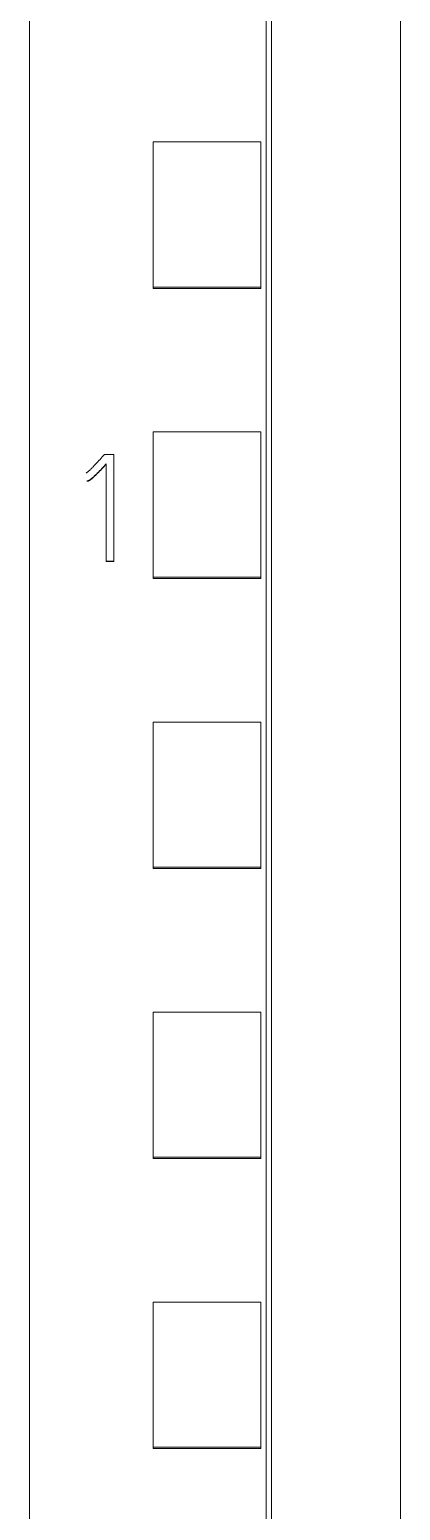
# Model space of a CAD drawing. Header units: millimetres. Extents: x 4137 to 6698, y 1400 to 3585.
# Drawn here: x 5938.25 to 5945.15, y 3315.18 to 3342.76 of the extents above; entities that cross this region are included whole.
import ezdxf

# ---------------------------------------------------------------- set-up
doc = ezdxf.new("R2010")
doc.units = ezdxf.units.MM
doc.layers.add('000-PI-Oprema', color=30, linetype='Continuous', lineweight=5)

msp = doc.modelspace()

# ---------------------------------------------------------------- linework, layer by layer
at = {"layer": '000-PI-Oprema', "color": 0, "linetype": 'ByBlock', "lineweight": 0}
for p, q in [((5938.248, 3360.465), (5938.248, 3247.047)), ((5942.648, 3358.185), (5942.648, 3249.37)), ((5940.548, 3337.963), (5940.548, 3340.666)), ((5942.548, 3340.666), (5940.548, 3340.666)), ((5942.548, 3337.963), (5942.548, 3340.666)), ((5940.548, 3337.934), (5940.548, 3337.963)), ((5942.548, 3337.963), (5940.548, 3337.963)), ((5942.548, 3337.934), (5940.548, 3337.934)), ((5942.548, 3337.934), (5942.548, 3337.963)), ((5940.548, 3332.561), (5940.548, 3335.264)), ((5942.548, 3335.264), (5940.548, 3335.264)), ((5942.548, 3332.561), (5942.548, 3335.264)), ((5939.814, 3334.844), (5939.639, 3334.844)), ((5939.814, 3332.86), (5939.814, 3334.844)), ((5939.675, 3334.673), (5939.675, 3332.86)), ((5939.675, 3332.86), (5939.814, 3332.86)), ((5939.675, 3332.86), (5939.675, 3332.854)), ((5939.814, 3332.854), (5939.675, 3332.854)), ((5939.814, 3332.86), (5939.814, 3332.854)), ((5940.548, 3332.534), (5940.548, 3332.561)), ((5942.548, 3332.561), (5940.548, 3332.561)), ((5942.548, 3332.534), (5940.548, 3332.534)), ((5942.548, 3332.534), (5942.548, 3332.561)), ((5940.548, 3327.16), (5940.548, 3329.862)), ((5942.548, 3329.862), (5940.548, 3329.862)), ((5942.548, 3327.16), (5942.548, 3329.862)), ((5940.548, 3327.134), (5940.548, 3327.16)), ((5942.548, 3327.16), (5940.548, 3327.16)), ((5942.548, 3327.134), (5940.548, 3327.134)), ((5942.548, 3327.134), (5942.548, 3327.16)), ((5940.548, 3321.758), (5940.548, 3324.46)), ((5942.548, 3324.46), (5940.548, 3324.46)), ((5942.548, 3321.758), (5942.548, 3324.46)), ((5940.548, 3321.734), (5940.548, 3321.758)), ((5942.548, 3321.758), (5940.548, 3321.758)), ((5942.548, 3321.734), (5940.548, 3321.734)), ((5942.548, 3321.734), (5942.548, 3321.758)), ((5940.548, 3316.357), (5940.548, 3319.059)), ((5942.548, 3319.059), (5940.548, 3319.059)), ((5942.548, 3316.357), (5942.548, 3319.059)), ((5940.548, 3316.334), (5940.548, 3316.357)), ((5942.548, 3316.357), (5940.548, 3316.357)), ((5942.548, 3316.334), (5940.548, 3316.334)), ((5942.548, 3316.334), (5942.548, 3316.357))]:
    msp.add_line(p, q, dxfattribs=at)
for points, knots in [([(5942.748, 3358.37), (5942.748, 3355.326), (5942.748, 3345.757), (5942.748, 3331.587), (5942.748, 3317.02), (5942.748, 3302.81), (5942.748, 3288.516), (5942.748, 3273.029), (5942.748, 3260.39), (5942.748, 3252.425), (5942.748, 3249.084)], [0, 0, 0, 0, 0.083934, 0.263736, 0.389889, 0.484142, 0.653794, 0.78188, 0.908517, 1, 1, 1, 1]), ([(5945.148, 3355.305), (5945.148, 3353.282), (5945.148, 3344.733), (5945.148, 3331.587), (5945.148, 3317.02), (5945.148, 3302.81), (5945.148, 3288.516), (5945.148, 3273.029), (5945.148, 3260.271), (5945.148, 3251.39), (5945.148, 3247.132), (5945.148, 3246.334)], [0, 0, 0, 0, 0.055935, 0.236292, 0.362833, 0.457376, 0.627551, 0.756032, 0.883059, 0.978086, 1, 1, 1, 1]), ([(5939.639, 3334.844), (5939.613, 3334.814), (5939.586, 3334.784), (5939.532, 3334.725), (5939.504, 3334.696), (5939.463, 3334.652), (5939.449, 3334.637), (5939.421, 3334.608), (5939.407, 3334.594), (5939.379, 3334.566), (5939.364, 3334.552), (5939.334, 3334.525), (5939.319, 3334.512), (5939.303, 3334.499)], [0, 0, 0, 0, 0.25, 0.25, 0.5, 0.5, 0.625, 0.625, 0.75, 0.75, 0.875, 0.875, 1, 1, 1, 1]), ([(5939.312, 3334.352), (5939.317, 3334.352), (5939.322, 3334.353), (5939.332, 3334.355), (5939.337, 3334.356), (5939.347, 3334.36), (5939.352, 3334.362), (5939.361, 3334.367), (5939.365, 3334.37), (5939.378, 3334.379), (5939.386, 3334.385), (5939.402, 3334.398), (5939.409, 3334.404), (5939.433, 3334.424), (5939.447, 3334.438), (5939.477, 3334.467), (5939.492, 3334.481), (5939.535, 3334.524), (5939.563, 3334.554), (5939.62, 3334.613), (5939.648, 3334.643), (5939.675, 3334.673)], [0, 0, 0, 0, 0.03125, 0.03125, 0.0625, 0.0625, 0.09375, 0.09375, 0.125, 0.125, 0.1875, 0.1875, 0.25, 0.25, 0.375, 0.375, 0.5, 0.5, 0.75, 0.75, 1, 1, 1, 1]), ([(5939.675, 3334.666), (5939.648, 3334.636), (5939.62, 3334.607), (5939.563, 3334.547), (5939.535, 3334.518), (5939.491, 3334.475), (5939.477, 3334.46), (5939.447, 3334.432), (5939.432, 3334.418), (5939.409, 3334.398), (5939.402, 3334.391), (5939.386, 3334.379), (5939.377, 3334.372), (5939.365, 3334.364), (5939.361, 3334.361), (5939.352, 3334.356), (5939.347, 3334.353), (5939.338, 3334.35), (5939.332, 3334.349), (5939.322, 3334.347), (5939.317, 3334.346), (5939.312, 3334.346)], [0, 0, 0, 0, 0.25, 0.25, 0.5, 0.5, 0.625, 0.625, 0.75, 0.75, 0.8125, 0.8125, 0.875, 0.875, 0.90625, 0.90625, 0.9375, 0.9375, 0.96875, 0.96875, 1, 1, 1, 1])]:
    msp.add_open_spline(points, degree=3, knots=knots, dxfattribs=at)

doc.saveas('drawing.dxf')
